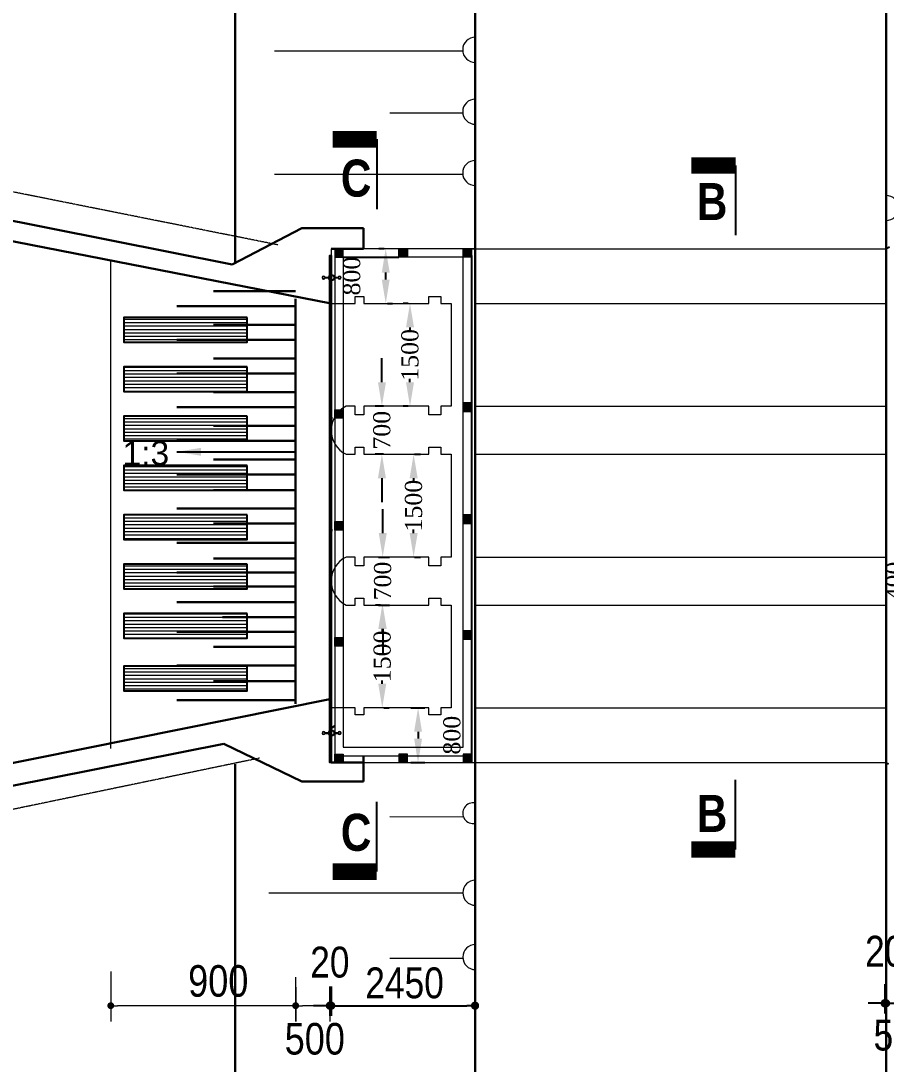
# Model space of a CAD drawing. Extents: x -119161 to 3778985, y -718511 to -30958.
# Drawn here: x 2619757 to 2632390, y -274941 to -259717 of the extents above; entities that cross this region are included whole.
import ezdxf

# ---------------------------------------------------------------- set-up
doc = ezdxf.new("R2010")
doc.units = 0
doc.header["$MEASUREMENT"] = 0
for name, pattern in [('DASHED', [0.75, 0.5, -0.25]), ('DASHED2', [9.525, 6.35, -3.175]), ('DASHEDX2', [38.1, 25.4, -12.7])]:
    doc.linetypes.add(name, pattern=pattern)
doc.layers.get('0').update_dxf_attribs({"linetype": 'CONTINUOUS'})
doc.layers.get('DEFPOINTS').update_dxf_attribs({"linetype": 'CONTINUOUS'})
for name, color, linetype, lineweight in [('Dim', 7, 'CONTINUOUS', 9), ('Dimension', 8, 'CONTINUOUS', 18), ('line2', 3, 'CONTINUOUS', 30), ('Railing', 8, 'CONTINUOUS', 0), ('Ralling', 5, 'CONTINUOUS', 18), ('slop', 8, 'CONTINUOUS', 9)]:
    doc.layers.add(name, color=color, linetype=linetype, lineweight=lineweight)
for name, color, linetype in [('DOTTED', 240, 'DASHED2'), ('LINE', 7, 'CONTINUOUS'), ('P1', 7, 'CONTINUOUS'), ('TEXT', 10, 'CONTINUOUS')]:
    doc.layers.add(name, color=color, linetype=linetype)
doc.styles.add('1-2', font='arial.ttf')
doc.styles.add('DIM', font='isocp3.shx')
doc.styles.add('dimText', font='ARIALN.TTF')
doc.styles.get("Standard").update_dxf_attribs({"font": 'times.ttf', "height": 250})
doc.styles.add('text', font='ARIALN.TTF', dxfattribs={"height": 1.6})
doc.dimstyles.new('3', dxfattribs={"dimtxt": 225, "dimasz": 350, "dimexe": 100, "dimexo": 25, "dimgap": 9, "dimtad": 0, "dimdec": 0, "dimzin": 0, "dimdsep": 46, "dimtxsty": 'Standard', "dimcen": 0, "dimclrt": 256, "dimadec": 0, "dimazin": 0, "dimtfac": 1, "dimtdec": 0, "dimtofl": 0, "dimtmove": 2, "dimatfit": 3, "dimfxl": 1, "dimtolj": 1, "dimtzin": 0, "dimarcsym": 0})
doc.dimstyles.new('dim_230', dxfattribs={"dimtxt": 460, "dimasz": 460, "dimexe": 230, "dimexo": 100, "dimgap": 100, "dimtad": 1, "dimdec": 0, "dimzin": 0, "dimdsep": 46, "dimtxsty": 'dimText', "dimcen": 0.09, "dimclrd": 256, "dimclre": 256, "dimclrt": 7, "dimadec": 0, "dimazin": 0, "dimtfac": 1, "dimtdec": 0, "dimtofl": 0, "dimtmove": 0, "dimatfit": 3, "dimfxl": 1, "dimtolj": 1, "dimtzin": 0, "dimlwd": -1, "dimlwe": -1, "dimarcsym": 0})
doc.dimstyles.new('dim_240', dxfattribs={"dimtxt": 480, "dimasz": 480, "dimexe": 300, "dimexo": 200, "dimgap": 200, "dimtad": 1, "dimdec": 0, "dimzin": 0, "dimdsep": 46, "dimtxsty": 'DIM', "dimcen": 350, "dimclrd": 5, "dimclre": 5, "dimclrt": 7, "dimadec": 0, "dimazin": 0, "dimtfac": 1, "dimtdec": 0, "dimtmove": 0, "dimatfit": 3, "dimfxl": 20, "dimtolj": 1, "dimtzin": 0, "dimarcsym": 0})
pattern_1 = [(7e-15, (2860667.72, 2093181.51), (1e-14, -50), [])]

# ---------------------------------------------------------------- blocks, each defined once
blk = doc.blocks.new('_Dot')
at = {"color": 0, "linetype": 'ByBlock', "lineweight": -2}
blk.add_line((-0.5, 0), (-1, 0), dxfattribs=at)
at = {"color": 0, "linetype": 'ByBlock', "const_width": 0.5}
blk.add_lwpolyline([(-0.25, 0, 1), (0.25, 0, 1)], format="xyb", close=True, dxfattribs=at)
blk = doc.blocks.new('*D1805')
at = {"layer": 'DEFPOINTS', "color": 0, "lineweight": -2}
for p in [(2632389, -273726), (2632889, -273726), (2632389, -274053)]:
    blk.add_point(p, dxfattribs=at)
at = {"layer": 'Dim', "color": 5, "lineweight": -2}
for p, q in [((2632389, -273826), (2632389, -274203)), ((2632889, -273826), (2632889, -274203)), ((2632769, -274053), (2632509, -274053))]:
    blk.add_line(p, q, dxfattribs=at)
at = {"layer": 'Dim', "color": 5, "lineweight": -2, "xscale": 120, "yscale": 120, "zscale": 120, "rotation": 180}
blk.add_blockref('_Dot', (2632389, -274053), dxfattribs=at)
at = {"layer": 'Dim', "color": 5, "lineweight": -2, "xscale": 120, "yscale": 120, "zscale": 120}
blk.add_blockref('_Dot', (2632889, -274053), dxfattribs=at)
at = {"layer": 'Dim', "color": 7, "insert": (2632636, -274520), "char_height": 450, "attachment_point": 5, "style": 'dimText'}
blk.add_mtext('\\A1;500', dxfattribs=at)
blk = doc.blocks.new('*D1806')
at = {"layer": 'DEFPOINTS', "color": 0, "lineweight": -2}
for p in [(2626388, -273401, 0), (2624288, -273717), (2626388, -274088)]:
    blk.add_point(p, dxfattribs=at)
at = {"layer": 'Dim', "color": 5, "lineweight": -2}
for p, q in [((2626388, -273501), (2626388, -274238)), ((2624288, -273817), (2624288, -274238)), ((2624408, -274088), (2626268, -274088))]:
    blk.add_line(p, q, dxfattribs=at)
at = {"layer": 'Dim', "color": 5, "lineweight": -2, "xscale": 120, "yscale": 120, "zscale": 120, "rotation": 180}
blk.add_blockref('_Dot', (2624288, -274088), dxfattribs=at)
at = {"layer": 'Dim', "color": 5, "lineweight": -2, "xscale": 120, "yscale": 120, "zscale": 120}
blk.add_blockref('_Dot', (2626388, -274088), dxfattribs=at)
at = {"layer": 'Dim', "color": 7, "insert": (2625359, -273758), "char_height": 450, "attachment_point": 5, "style": 'dimText'}
blk.add_mtext('\\A1;2450', dxfattribs=at)
blk = doc.blocks.new('*D1807')
at = {"layer": 'DEFPOINTS', "color": 0, "lineweight": -2}
for p in [(2632369, -273674), (2632389, -273674), (2632389, -274053)]:
    blk.add_point(p, dxfattribs=at)
at = {"layer": 'Dim', "color": 5, "lineweight": -2}
for p, q in [((2632369, -273774), (2632369, -274203)), ((2632389, -273774), (2632389, -274203)), ((2632249, -274053), (2632129, -274053)), ((2632369, -274053), (2632389, -274053)), ((2632509, -274053), (2632629, -274053))]:
    blk.add_line(p, q, dxfattribs=at)
at = {"layer": 'Dim', "color": 5, "lineweight": -2, "xscale": 120, "yscale": 120, "zscale": 120}
blk.add_blockref('_Dot', (2632369, -274053), dxfattribs=at)
at = {"layer": 'Dim', "color": 5, "lineweight": -2, "xscale": 120, "yscale": 120, "zscale": 120, "rotation": 180}
blk.add_blockref('_Dot', (2632389, -274053), dxfattribs=at)
at = {"layer": 'Dim', "color": 7, "insert": (2632369, -273297), "char_height": 450, "attachment_point": 5, "style": 'dimText'}
blk.add_mtext('\\A1;20', dxfattribs=at)
blk = doc.blocks.new('*D1808')
at = {"layer": 'DEFPOINTS', "color": 0, "lineweight": -2}
for p in [(2624268, -273709), (2624288, -273709), (2624288, -274088)]:
    blk.add_point(p, dxfattribs=at)
at = {"layer": 'Dim', "color": 5, "lineweight": -2}
for p, q in [((2624268, -273809), (2624268, -274238)), ((2624288, -273809), (2624288, -274238)), ((2624148, -274088), (2624028, -274088)), ((2624268, -274088), (2624288, -274088)), ((2624408, -274088), (2624528, -274088))]:
    blk.add_line(p, q, dxfattribs=at)
at = {"layer": 'Dim', "color": 5, "lineweight": -2, "xscale": 120, "yscale": 120, "zscale": 120}
blk.add_blockref('_Dot', (2624268, -274088), dxfattribs=at)
at = {"layer": 'Dim', "color": 5, "lineweight": -2, "xscale": 120, "yscale": 120, "zscale": 120, "rotation": 180}
blk.add_blockref('_Dot', (2624288, -274088), dxfattribs=at)
at = {"layer": 'Dim', "color": 7, "insert": (2624268, -273455), "char_height": 450, "attachment_point": 5, "style": 'dimText'}
blk.add_mtext('\\A1;20', dxfattribs=at)
blk = doc.blocks.new('*D1819')
at = {"layer": 'DEFPOINTS', "color": 0, "lineweight": -2, "ltscale": 500}
for p in [(2623769, -273570), (2624269, -273742), (2623769, -274088)]:
    blk.add_point(p, dxfattribs=at)
at = {"layer": 'Dim', "ltscale": 500}
for p, q in [((2623769, -273670), (2623769, -274318)), ((2624269, -273842), (2624269, -274318)), ((2624169, -274088), (2623869, -274088))]:
    blk.add_line(p, q, dxfattribs=at)
at = {"layer": 'Dim', "ltscale": 500, "xscale": 100, "yscale": 100, "zscale": 100, "rotation": 180}
blk.add_blockref('_Dot', (2623769, -274088), dxfattribs=at)
at = {"layer": 'Dim', "ltscale": 500, "xscale": 100, "yscale": 100, "zscale": 100}
blk.add_blockref('_Dot', (2624269, -274088), dxfattribs=at)
at = {"layer": 'Dim', "color": 7, "ltscale": 500, "insert": (2624048, -274574), "char_height": 460, "attachment_point": 5, "style": 'dimText'}
blk.add_mtext('\\A1;500', dxfattribs=at)
blk = doc.blocks.new('*D1820')
at = {"layer": 'DEFPOINTS', "color": 0, "lineweight": -2, "ltscale": 500}
for p in [(2621070, -273487, 0), (2623770, -273718, 0), (2621070, -274088)]:
    blk.add_point(p, dxfattribs=at)
at = {"layer": 'Dim', "ltscale": 500}
for p, q in [((2621070, -273587), (2621070, -274318)), ((2623770, -273818), (2623770, -274318)), ((2623670, -274088), (2621170, -274088))]:
    blk.add_line(p, q, dxfattribs=at)
at = {"layer": 'Dim', "ltscale": 500, "xscale": 100, "yscale": 100, "zscale": 100, "rotation": 180}
blk.add_blockref('_Dot', (2621070, -274088), dxfattribs=at)
at = {"layer": 'Dim', "ltscale": 500, "xscale": 100, "yscale": 100, "zscale": 100}
blk.add_blockref('_Dot', (2623770, -274088), dxfattribs=at)
at = {"layer": 'Dim', "color": 7, "ltscale": 500, "insert": (2622639, -273730), "char_height": 460, "attachment_point": 5, "style": 'dimText'}
blk.add_mtext('\\A1;900', dxfattribs=at)
blk = doc.blocks.new('sec')
at = {"layer": 'TEXT', "color": 5, "const_width": 200}
blk.add_lwpolyline([(0, 0), (0, 537)], dxfattribs=at)
at = {"layer": 'TEXT', "color": 5}
blk.add_lwpolyline([(0, 0), (-848, 0)], dxfattribs=at)
blk = doc.blocks.new('*D1859')
at = {"layer": 'DEFPOINTS', "color": 0, "linetype": 'ByBlock', "lineweight": -2}
for p in [(2625033, -268241, 0), (2625033, -268241), (2625033, -269741, 0)]:
    blk.add_point(p, dxfattribs=at)
at = {"layer": 'LINE', "color": 0, "linetype": 'ByBlock', "lineweight": -2}
for p, q in [((2625008, -268241), (2624933, -268241)), ((2625033, -268591), (2625033, -268641)), ((2625033, -269391), (2625033, -269341)), ((2625058, -269741), (2625133, -269741))]:
    blk.add_line(p, q, dxfattribs=at)
for points in [[(2624975, -268591), (2625092, -268591), (2625033, -268241)], [(2624975, -269391), (2625092, -269391), (2625033, -269741)]]:
    blk.add_solid(points, dxfattribs=at)
at = {"layer": 'LINE', "linetype": 'ByBlock', "lineweight": -2, "insert": (2625033, -268991), "char_height": 250, "attachment_point": 5, "rotation": 90}
blk.add_mtext('\\A1;1500', dxfattribs=at)
blk = doc.blocks.new('*D1862')
at = {"layer": 'DEFPOINTS', "color": 0, "linetype": 'ByBlock', "lineweight": -2}
for p in [(2624953, -267541, 0), (2625040, -267541), (2624953, -268241, 0)]:
    blk.add_point(p, dxfattribs=at)
at = {"layer": 'LINE', "color": 0, "linetype": 'ByBlock', "lineweight": -2}
for p, q in [((2625040, -267191), (2625040, -266841)), ((2624978, -267541), (2625140, -267541)), ((2624978, -268241), (2625140, -268241)), ((2625040, -268591), (2625040, -268941))]:
    blk.add_line(p, q, dxfattribs=at)
for points in [[(2624982, -267191), (2625099, -267191), (2625040, -267541)], [(2624982, -268591), (2625099, -268591), (2625040, -268241)]]:
    blk.add_solid(points, dxfattribs=at)
at = {"layer": 'LINE', "linetype": 'ByBlock', "lineweight": -2, "insert": (2625040, -267891), "char_height": 250, "attachment_point": 5, "rotation": 90}
blk.add_mtext('\\A1;700', dxfattribs=at)
blk = doc.blocks.new('*D1863')
at = {"layer": 'DEFPOINTS', "color": 0, "linetype": 'ByBlock', "lineweight": -2}
for p in [(2625028, -265341), (2625074, -265341, 0), (2625074, -266041, 0)]:
    blk.add_point(p, dxfattribs=at)
at = {"layer": 'LINE', "color": 0, "linetype": 'ByBlock', "lineweight": -2}
for p, q in [((2625028, -264991), (2625028, -264641)), ((2625049, -265341), (2624928, -265341)), ((2625049, -266041), (2624928, -266041)), ((2625028, -266391), (2625028, -266741))]:
    blk.add_line(p, q, dxfattribs=at)
for points in [[(2624970, -264991), (2625087, -264991), (2625028, -265341)], [(2624970, -266391), (2625087, -266391), (2625028, -266041)]]:
    blk.add_solid(points, dxfattribs=at)
at = {"layer": 'LINE', "linetype": 'ByBlock', "lineweight": -2, "insert": (2625028, -265691), "char_height": 250, "attachment_point": 5, "rotation": 90}
blk.add_mtext('\\A1;700', dxfattribs=at)
blk = doc.blocks.new('*D1864')
at = {"layer": 'DEFPOINTS', "color": 0, "linetype": 'ByBlock', "lineweight": -2}
for p in [(2625438, -263841, 0), (2625438, -263841), (2625438, -265341, 0)]:
    blk.add_point(p, dxfattribs=at)
at = {"layer": 'LINE', "color": 0, "linetype": 'ByBlock', "lineweight": -2}
for p, q in [((2625413, -263841), (2625338, -263841)), ((2625438, -264191), (2625438, -264241)), ((2625438, -264991), (2625438, -264941)), ((2625413, -265341), (2625338, -265341))]:
    blk.add_line(p, q, dxfattribs=at)
for points in [[(2625380, -264191), (2625497, -264191), (2625438, -263841)], [(2625380, -264991), (2625497, -264991), (2625438, -265341)]]:
    blk.add_solid(points, dxfattribs=at)
at = {"layer": 'LINE', "linetype": 'ByBlock', "lineweight": -2, "insert": (2625438, -264591), "char_height": 250, "attachment_point": 5, "rotation": 90}
blk.add_mtext('\\A1;1500', dxfattribs=at)
blk = doc.blocks.new('*D1865')
at = {"layer": 'DEFPOINTS', "color": 0, "linetype": 'ByBlock', "lineweight": -2}
for p in [(2625479, -266041, 0), (2625491, -266041), (2625479, -267541, 0)]:
    blk.add_point(p, dxfattribs=at)
at = {"layer": 'LINE', "color": 0, "linetype": 'ByBlock', "lineweight": -2}
for p, q in [((2625504, -266041), (2625591, -266041)), ((2625491, -266391), (2625491, -266441)), ((2625491, -267191), (2625491, -267141)), ((2625504, -267541), (2625591, -267541))]:
    blk.add_line(p, q, dxfattribs=at)
for points in [[(2625433, -266391), (2625550, -266391), (2625491, -266041)], [(2625433, -267191), (2625550, -267191), (2625491, -267541)]]:
    blk.add_solid(points, dxfattribs=at)
at = {"layer": 'LINE', "linetype": 'ByBlock', "lineweight": -2, "insert": (2625491, -266791), "char_height": 250, "attachment_point": 5, "rotation": 90}
blk.add_mtext('\\A1;1500', dxfattribs=at)
blk = doc.blocks.new('*D1866')
at = {"layer": 'DEFPOINTS', "color": 0, "linetype": 'ByBlock', "lineweight": -2}
for p in [(2625084, -263041, 0), (2625084, -263041), (2625084, -263841, 0)]:
    blk.add_point(p, dxfattribs=at)
at = {"layer": 'LINE', "color": 0, "linetype": 'ByBlock', "lineweight": -2}
for p, q in [((2625059, -263041), (2624984, -263041)), ((2625084, -263491), (2625084, -263391)), ((2625109, -263841), (2625184, -263841))]:
    blk.add_line(p, q, dxfattribs=at)
for points in [[(2625026, -263391), (2625142, -263391), (2625084, -263041)], [(2625026, -263491), (2625142, -263491), (2625084, -263841)]]:
    blk.add_solid(points, dxfattribs=at)
at = {"layer": 'LINE', "linetype": 'ByBlock', "lineweight": -2, "insert": (2624589, -263441), "char_height": 250, "attachment_point": 5, "rotation": 90}
blk.add_mtext('\\A1;800', dxfattribs=at)
blk = doc.blocks.new('*D1867')
at = {"layer": 'DEFPOINTS', "color": 0, "linetype": 'ByBlock', "lineweight": -2}
for p in [(2625424, -269741, 0), (2625424, -270541, 0), (2625556, -270541)]:
    blk.add_point(p, dxfattribs=at)
at = {"layer": 'LINE', "color": 0, "linetype": 'ByBlock', "lineweight": -2}
for p, q in [((2625449, -269741), (2625656, -269741)), ((2625556, -270091), (2625556, -270191)), ((2625449, -270541), (2625656, -270541))]:
    blk.add_line(p, q, dxfattribs=at)
for points in [[(2625498, -270091), (2625614, -270091), (2625556, -269741)], [(2625498, -270191), (2625614, -270191), (2625556, -270541)]]:
    blk.add_solid(points, dxfattribs=at)
at = {"layer": 'LINE', "linetype": 'ByBlock', "lineweight": -2, "insert": (2626051, -270141), "char_height": 250, "attachment_point": 5, "rotation": 90}
blk.add_mtext('\\A1;800', dxfattribs=at)
blk = doc.blocks.new('*D1869')
at = {"layer": 'DEFPOINTS', "color": 0, "linetype": 'ByBlock', "lineweight": -2}
for p in [(2632864, -267692), (2633130, -267692, 0), (2633130, -268091, 0)]:
    blk.add_point(p, dxfattribs=at)
at = {"layer": 'LINE', "color": 0, "linetype": 'ByBlock', "lineweight": -2}
for p, q in [((2632864, -267342), (2632864, -266992)), ((2633105, -267692), (2632764, -267692)), ((2633105, -268091), (2632764, -268091)), ((2632864, -268441), (2632864, -268791))]:
    blk.add_line(p, q, dxfattribs=at)
for points in [[(2632805, -267342), (2632922, -267342), (2632864, -267692)], [(2632805, -268441), (2632922, -268441), (2632864, -268091)]]:
    blk.add_solid(points, dxfattribs=at)
at = {"layer": 'LINE', "linetype": 'ByBlock', "lineweight": -2, "insert": (2632514, -267891), "char_height": 250, "attachment_point": 5, "rotation": 90}
blk.add_mtext('\\A1;400', dxfattribs=at)

msp = doc.modelspace()

# ---------------------------------------------------------------- hatches: boundary and pattern name
at = {"layer": 'Dimension', "lineweight": 5, "ltscale": 2}
h = msp.add_hatch(dxfattribs=at)
h.set_pattern_fill('ANSI31', color=14, scale=400, angle=135, style=0)
h.set_pattern_definition(pattern_1)
h.paths.add_polyline_path([(2621259.4, -264404.8), (2621259.4, -264044.8), (2623059.1, -264044.8), (2623059.1, -264404.8)])
h = msp.add_hatch(dxfattribs=at)
h.set_pattern_fill('ANSI31', color=14, scale=400, angle=135, style=0)
h.set_pattern_definition(pattern_1)
h.paths.add_polyline_path([(2621259.4, -265124.8), (2621259.4, -264764.8), (2623059.1, -264764.8), (2623059.1, -265124.8)])
h = msp.add_hatch(dxfattribs=at)
h.set_pattern_fill('ANSI31', color=14, scale=400, angle=135, style=0)
h.set_pattern_definition(pattern_1)
h.paths.add_polyline_path([(2621259.4, -265844.8), (2621259.4, -265484.8), (2623059.1, -265484.8), (2623059.1, -265844.8)])
h = msp.add_hatch(dxfattribs=at)
h.set_pattern_fill('ANSI31', color=14, scale=400, angle=135, style=0)
h.set_pattern_definition(pattern_1)
h.paths.add_polyline_path([(2621259.4, -266564.8), (2621259.4, -266204.8), (2623059.1, -266204.8), (2623059.1, -266564.8)])
h = msp.add_hatch(dxfattribs=at)
h.set_pattern_fill('ANSI31', color=14, scale=400, angle=135, style=0)
h.set_pattern_definition(pattern_1)
h.paths.add_polyline_path([(2621259.4, -267284.8), (2621259.4, -266924.8), (2623059.1, -266924.8), (2623059.1, -267284.8)])
h = msp.add_hatch(dxfattribs=at)
h.set_pattern_fill('ANSI31', color=14, scale=400, angle=135, style=0)
h.set_pattern_definition(pattern_1)
h.paths.add_polyline_path([(2621259.4, -268004.8), (2621259.4, -267644.8), (2623059.1, -267644.8), (2623059.1, -268004.8)])
h = msp.add_hatch(dxfattribs=at)
h.set_pattern_fill('ANSI31', color=14, scale=400, angle=135, style=0)
h.set_pattern_definition(pattern_1)
h.paths.add_polyline_path([(2621259.4, -268724.8), (2621259.4, -268364.8), (2623059.1, -268364.8), (2623059.1, -268724.8)])
h = msp.add_hatch(dxfattribs=at)
h.set_pattern_fill('ANSI31', color=14, scale=400, angle=135, style=0)
h.set_pattern_definition([(7e-15, (2766882.647, 894683.97), (9e-15, -50), [])])
h.paths.add_polyline_path([(2621259.4, -269494.4), (2621259.4, -269134.4), (2623059.1, -269134.4), (2623059.1, -269494.4)])
at = {"layer": 'slop'}
for points in [[(2624463.5, -263041.2), (2624338.5, -263041.2), (2624338.5, -263166.2), (2624463.5, -263166.2)], [(2625401, -263041.2), (2625276, -263041.2), (2625276, -263166.2), (2625401, -263166.2)], [(2626338.5, -263041.2), (2626213.5, -263041.2), (2626213.5, -263166.2), (2626338.5, -263166.2)], [(2626338.5, -265291.6), (2626213.5, -265291.6), (2626213.5, -265416.6), (2626338.5, -265416.6)], [(2624463.5, -265391.6), (2624338.5, -265391.6), (2624338.5, -265516.6), (2624463.5, -265516.6)], [(2624463.5, -267024.2), (2624338.5, -267024.2), (2624338.5, -267149.2), (2624463.5, -267149.2)], [(2626338.5, -266924.2), (2626213.5, -266924.2), (2626213.5, -267049.2), (2626338.5, -267049.2)], [(2626338.5, -268616.7), (2626213.5, -268616.7), (2626213.5, -268741.7), (2626338.5, -268741.7)], [(2624463.5, -268716.7), (2624338.5, -268716.7), (2624338.5, -268841.7), (2624463.5, -268841.7)], [(2624463.5, -270415.6), (2624338.5, -270415.6), (2624338.5, -270540.6), (2624463.5, -270540.6)], [(2625401, -270415.6), (2625276, -270415.6), (2625276, -270540.6), (2625401, -270540.6)], [(2626338.5, -270415.6), (2626213.5, -270415.6), (2626213.5, -270540.6), (2626338.5, -270540.6)]]:
    msp.add_hatch(color=15, dxfattribs=at).paths.add_polyline_path(points)

# ---------------------------------------------------------------- linework, layer by layer
at = {"lineweight": 18}
for p, q in [((2626388.5, -263041.2), (2624288.5, -263041.2)), ((2624288.5, -263041.2), (2624288.5, -263841.3)), ((2626388.5, -270541.1), (2626388.5, -263141.2)), ((2624638.5, -263841.3), (2624638.5, -263739.8)), ((2624638.5, -263739.8), (2624763.5, -263739.8)), ((2624763.5, -263739.8), (2624763.5, -263841.3)), ((2625713.5, -263841.3), (2625713.5, -263739.8)), ((2625713.5, -263739.8), (2625888.5, -263739.8)), ((2625888.5, -263739.8), (2625888.5, -263841.3)), ((2624288.5, -263841.3), (2624638.5, -263841.3)), ((2624763.5, -263841.3), (2625713.5, -263841.3)), ((2625888.5, -263841.3), (2626038.5, -263841.3)), ((2626038.5, -263841.3), (2626038.5, -265341.2)), ((2624638.5, -265341.2), (2624506.2, -265341.2)), ((2624638.5, -265468), (2624638.5, -265341.2)), ((2625713.5, -265341.2), (2624763.5, -265341.2)), ((2624763.5, -265341.2), (2624763.5, -265468)), ((2625713.5, -265467.2), (2625713.5, -265341.2)), ((2626038.5, -265341.2), (2625888.5, -265341.2)), ((2625888.5, -265341.2), (2625888.5, -265467.2)), ((2624763.5, -265468), (2624638.5, -265468)), ((2625888.5, -265467.2), (2625713.5, -265467.2)), ((2624638.8, -266041.2), (2624638.8, -265939.8)), ((2624638.8, -265939.8), (2624763.5, -265939.8)), ((2624763.5, -265939.8), (2624763.5, -266041.2)), ((2625713.5, -266041.2), (2625713.5, -265939.8)), ((2625713.5, -265939.8), (2625888.5, -265939.8)), ((2625888.5, -265939.8), (2625888.5, -266041.2)), ((2624505.5, -266041.2), (2624638.8, -266041.2)), ((2624763.5, -266041.2), (2625713.5, -266041.2)), ((2625888.5, -266041.2), (2626038.5, -266041.2)), ((2626038.5, -266041.2), (2626038.5, -267541.2)), ((2624638.5, -267541.2), (2624506.2, -267541.2)), ((2624638.5, -267668), (2624638.5, -267541.2)), ((2625713.5, -267541.2), (2624763.5, -267541.2)), ((2624763.5, -267541.2), (2624763.5, -267668)), ((2625713.5, -267667.2), (2625713.5, -267541.2)), ((2626038.5, -267541.2), (2625888.5, -267541.2)), ((2625888.5, -267541.2), (2625888.5, -267667.2)), ((2624763.5, -267668), (2624638.5, -267668)), ((2625888.5, -267667.2), (2625713.5, -267667.2)), ((2624505.5, -268241.2), (2624638.8, -268241.2)), ((2624638.8, -268241.2), (2624638.8, -268139.8)), ((2624638.8, -268139.8), (2624763.5, -268139.8)), ((2624763.5, -268139.8), (2624763.5, -268241.2)), ((2624763.5, -268241.2), (2625713.5, -268241.2)), ((2625713.5, -268241.2), (2625713.5, -268139.8)), ((2625713.5, -268139.8), (2625888.5, -268139.8)), ((2625888.5, -268139.8), (2625888.5, -268241.2)), ((2625888.5, -268241.2), (2626038.5, -268241.2)), ((2626038.5, -268241.2), (2626038.5, -269741.4)), ((2624288.5, -269741.3), (2624288.5, -270541.1)), ((2624638.5, -269741.3), (2624288.5, -269741.3)), ((2624638.5, -269841.3), (2624638.5, -269741.3)), ((2625713.5, -269741.3), (2624763.5, -269741.3)), ((2624763.5, -269741.3), (2624763.5, -269841.3)), ((2625713.5, -269841.3), (2625713.5, -269741.3)), ((2626038.5, -269741.4), (2625888.5, -269741.3)), ((2625888.5, -269741.3), (2625888.5, -269841.3)), ((2624763.5, -269841.3), (2624638.5, -269841.3)), ((2625888.5, -269841.3), (2625713.5, -269841.3)), ((2624288.5, -270541.1), (2626388.5, -270541.1))]:
    msp.add_line(p, q, dxfattribs=at)
at = {"color": 1}
msp.add_lwpolyline([(2624288.5, -270541.1), (2624268.5, -270541.1), (2624268.5, -263141.2), (2624288.5, -263141.2)], close=True, dxfattribs=at)
at = {"color": 7}
msp.add_lwpolyline([(2624288.5, -263141.2), (2624288.5, -270541.1)], dxfattribs=at)
at = {"color": 3}
msp.add_lwpolyline([(2624268.5, -263966.3), (2624268.3, -269741.3)], dxfattribs=at)
at = {"lineweight": 18}
for centre in [(2624679.1, -265691.4), (2624679.1, -267891.4)]:
    msp.add_arc(centre, 390.5, 116.27784, 243.61621, dxfattribs=at)
at = {"layer": 'Dim', "ltscale": 500}
msp.add_lwpolyline([(2624338.5, -270440.6), (2626338.5, -270440.6), (2626338.5, -263041.2), (2624338.5, -263041.2)], close=True, dxfattribs=at)
msp.add_lwpolyline([(2624463.5, -263166.2), (2624463.5, -270315.6), (2626213.5, -270315.6), (2626213.5, -263166.2), (2625276, -263166.2)], dxfattribs=at)
at = {"layer": 'Dim', "lineweight": 18, "ltscale": 500, "elevation": 0}
for points in [[(2624201.1, -263459.1), (2624250.7, -263459.2)], [(2624201.1, -263459.2), (2624250.7, -263459.2)], [(2624201.1, -263468.9), (2624250.7, -263469)], [(2624201.1, -263469), (2624250.7, -263469)], [(2624337.8, -263459.2), (2624387.9, -263459.2)], [(2624337.8, -263459.2), (2624387.9, -263459.2)], [(2624337.8, -263469), (2624387.9, -263469)], [(2624337.8, -263469), (2624387.9, -263469)], [(2624201.1, -270103.9), (2624250.7, -270103.8)], [(2624201.1, -270103.9), (2624250.7, -270103.8)], [(2624201.1, -270103.9), (2624250.7, -270103.9)], [(2624201.1, -270103.9), (2624250.7, -270103.9)], [(2624201.1, -270113.7), (2624250.7, -270113.6)], [(2624201.1, -270113.7), (2624250.7, -270113.6)], [(2624201.1, -270113.7), (2624250.7, -270113.7)], [(2624201.1, -270113.7), (2624250.7, -270113.7)], [(2624337.8, -270103.8), (2624387.9, -270103.8)], [(2624337.8, -270103.8), (2624387.9, -270103.8)], [(2624337.8, -270103.9), (2624387.9, -270103.9)], [(2624337.8, -270103.9), (2624387.9, -270103.9)], [(2624337.8, -270113.6), (2624387.9, -270113.6)], [(2624337.8, -270113.6), (2624387.9, -270113.6)], [(2624337.8, -270113.7), (2624387.9, -270113.7)], [(2624337.8, -270113.7), (2624387.9, -270113.7)]]:
    msp.add_lwpolyline(points, dxfattribs=at)
at = {"layer": 'Dim', "lineweight": 18, "ltscale": 500}
for centre, radius in [((2624179.2, -263464.1, 0), 17.1), ((2624179.2, -263464, 0), 17.1), ((2624179.2, -263464.1, 0), 17.1), ((2624294.1, -263464.1, 0), 43.7), ((2624294.1, -263464.1, 0), 43.7), ((2624294.1, -263464.1, 0), 33.9), ((2624294.1, -263464.1, 0), 33.9), ((2624409.2, -263464.1, 0), 17.1), ((2624294.1, -270108.8, 0), 43.7), ((2624294.1, -270108.7, 0), 43.7), ((2624294.1, -270108.8, 0), 43.7), ((2624294.1, -270108.7, 0), 43.7), ((2624294.1, -270108.8, 0), 33.9), ((2624294.1, -270108.7, 0), 33.9), ((2624294.1, -270108.8, 0), 33.9), ((2624294.1, -270108.7, 0), 33.9), ((2624179.2, -270108.8, 0), 17.1), ((2624179.2, -270108.8, 0), 17.1), ((2624179.2, -270108.8, 0), 17.1), ((2624179.2, -270108.8, 0), 17.1), ((2624409.2, -270108.7, 0), 17.1)]:
    msp.add_circle(centre, radius, dxfattribs=at)
for centre, start, end in [((2624179.2, -263464.1, 0), 12.86098, 347.13902), ((2624179.2, -263464, 0), 12.86098, 347.13902), ((2624179.2, -263464.1, 0), 12.86098, 347.13902), ((2624409.4, -263464.1, 0), 192.86098, 167.13902), ((2624409.4, -263464.1, 0), 192.86098, 167.13902), ((2624179.2, -270108.8, 0), 12.86098, 347.13902), ((2624179.2, -270108.8, 0), 12.86098, 347.13902), ((2624179.2, -270108.8, 0), 12.86098, 347.13902), ((2624179.2, -270108.8, 0), 12.86098, 347.13902), ((2624409.4, -270108.8, 0), 192.86098, 167.13902), ((2624409.4, -270108.7, 0), 192.86098, 167.13902), ((2624409.4, -270108.8, 0), 192.86098, 167.13902), ((2624409.4, -270108.7, 0), 192.86098, 167.13902)]:
    msp.add_arc(centre, 22, start, end, dxfattribs=at)
at = {"layer": 'Dimension', "color": 0, "lineweight": 30, "ltscale": 2}
for p, q in [((2622886.1, -245246.6, 0), (2622886.1, -263235.6)), ((2623858.3, -262741.2, 0), (2622840.1, -263271.3, 0)), ((2624758.3, -262741.2, 0), (2623858.3, -262741.2, 0)), ((2624758.3, -263041.2, 0), (2624758.3, -262741.2, 0)), ((2624288.3, -263041.2, 0), (2624758.3, -263041.2, 0)), ((2623768.5, -263774), (2623768.5, -269684.3)), ((2624288.3, -269741.2, 0), (2624288.3, -270541, 0)), ((2623858.3, -270817.2, 0), (2622718.5, -270269, 0)), ((2624758.3, -270441, 0), (2624758.3, -270817.2, 0)), ((2624288.3, -270541, 0), (2624758.3, -270541, 0)), ((2624758.3, -270817.2, 0), (2623858.3, -270817.2, 0))]:
    msp.add_line(p, q, dxfattribs=at)
at = {"layer": 'Dimension', "color": 5, "lineweight": 13, "ltscale": 2}
for p, q in [((2626208.8, -260161), (2623461, -260161)), ((2626208.8, -261064.7), (2625145.7, -261064.7)), ((2626208.8, -261958.7), (2623461, -261958.7)), ((2626209.9, -271335.2), (2625143.8, -271334)), ((2626208.6, -272447.7), (2623378.4, -272447.7)), ((2626209.9, -273401.2), (2625143.8, -273400))]:
    msp.add_line(p, q, dxfattribs=at)
at = {"layer": 'Dimension', "color": 0, "lineweight": 13, "ltscale": 2}
msp.add_line((2621068.5, -270335.3), (2621068.5, -263213.2), dxfattribs=at)
at = {"layer": 'Dimension', "color": 0, "lineweight": 30, "ltscale": 2, "elevation": 0}
for points in [[(2624288.3, -263841.2), (2609884.2, -261031.6), (2609884.2, -248618)], [(2624288.3, -263841.2), (2609884.2, -261031.6), (2609884.2, -248618)], [(2622840.1, -263271.3), (2610332.9, -260788.2), (2610184.2, -260618.6), (2610184.2, -248618.4)], [(2624268.3, -269617.3), (2609884.2, -272511.5), (2609884.2, -284945.5)], [(2624334, -270010), (2624268.5, -270048.6)], [(2622718.5, -270269), (2610184.2, -272751.6), (2610184.2, -284945.5)]]:
    msp.add_lwpolyline(points, dxfattribs=at)
at = {"layer": 'Dimension', "color": 0, "lineweight": 30, "ltscale": 2}
msp.add_lwpolyline([(2622886.1, -270562.6), (2622886.1, -288305.6)], dxfattribs=at)
at = {"layer": 'Dimension', "color": 5, "lineweight": 13, "ltscale": 2}
for centre, radius, start, end in [((2626390.7, -260138.7), 183.3, 90, 270), ((2626390.7, -261042.3), 183.3, 90, 270), ((2626390.7, -261936.4), 183.3, 90, 270), ((2632388.1, -262447.2), 183.3, 270, 90), ((2626360.9, -271278.9), 152.4, 78.32441, 281.67559), ((2626391.8, -272440.1), 183.3, 90, 270), ((2626391.8, -273378.8), 183.3, 90, 270)]:
    msp.add_arc(centre, radius, start, end, dxfattribs=at)
at = {"layer": 'DOTTED', "color": 4, "linetype": 'DASHEDX2', "lineweight": 20, "ltscale": 0.1, "elevation": 0}
for points in [[(2623513.8, -262986.7), (2610757.9, -260437.7), (2610584.2, -260129.1), (2610584.2, -248618.4)], [(2623242.9, -270475.2), (2610584.2, -273105.4), (2610584.2, -276936.2), (2610584.2, -284945.5)]]:
    msp.add_lwpolyline(points, dxfattribs=at)
at = {"layer": 'LINE', "color": 0, "linetype": 'DASHED', "ltscale": 450}
for p, q in [((2632749.4, -262891.5), (2632389.1, -263041.2)), ((2632737.3, -270691.2), (2632388.1, -270549.3))]:
    msp.add_line(p, q, dxfattribs=at)
at = {"layer": 'LINE', "ltscale": 0.5}
msp.add_line((2624463.5, -263166.2), (2625276, -263166.2), dxfattribs=at)
at = {"layer": 'LINE', "lineweight": 18}
for p, q in [((2624638.5, -263841.3), (2624638.5, -263739.8)), ((2624638.8, -266041.2), (2624638.8, -265939.8)), ((2624638.8, -265939.8), (2624763.5, -265939.8)), ((2624763.5, -265939.8), (2624763.5, -266041.2)), ((2625713.5, -266041.2), (2625713.5, -265939.8)), ((2625713.5, -265939.8), (2625888.5, -265939.8)), ((2625888.5, -265939.8), (2625888.5, -266041.2)), ((2624638.8, -268241.2), (2624638.8, -268139.8)), ((2624638.8, -268139.8), (2624763.5, -268139.8)), ((2624763.5, -268139.8), (2624763.5, -268241.2)), ((2625713.5, -268241.2), (2625713.5, -268139.8)), ((2625713.5, -268139.8), (2625888.5, -268139.8)), ((2625888.5, -268139.8), (2625888.5, -268241.2))]:
    msp.add_line(p, q, dxfattribs=at)
at = {"layer": 'LINE', "color": 8, "linetype": 'DASHED', "lineweight": 18, "ltscale": 600000}
for p, q in [((2626388.5, -265341.2), (2632388.1, -265341.2)), ((2626388.5, -266041.2), (2632386.1, -266041.2)), ((2626388.5, -267541.2), (2632386.1, -267541.2)), ((2626388.5, -268241.2), (2632388.1, -268241.2))]:
    msp.add_line(p, q, dxfattribs=at)
for points in [[(2626388.5, -263841.3), (2632388.1, -263841.2)], [(2626388.5, -269741.1), (2632388.1, -269741.2)]]:
    msp.add_lwpolyline(points, dxfattribs=at)
at = {"layer": 'LINE'}
for points in [[(2623059.1, -264044.8), (2621259.4, -264044.8), (2621259.4, -264404.8), (2623059.1, -264404.8)], [(2623059.1, -264764.8), (2621259.4, -264764.8), (2621259.4, -265124.8), (2623059.1, -265124.8)], [(2623059.1, -265484.8), (2621259.4, -265484.8), (2621259.4, -265844.8), (2623059.1, -265844.8)], [(2623059.1, -266204.8), (2621259.4, -266204.8), (2621259.4, -266564.8), (2623059.1, -266564.8)], [(2623059.1, -266924.8), (2621259.4, -266924.8), (2621259.4, -267284.8), (2623059.1, -267284.8)], [(2623059.1, -267644.8), (2621259.4, -267644.8), (2621259.4, -268004.8), (2623059.1, -268004.8)], [(2623059.1, -268364.8), (2621259.4, -268364.8), (2621259.4, -268724.8), (2623059.1, -268724.8)], [(2623059.1, -269134.4), (2621259.4, -269134.4), (2621259.4, -269494.4), (2623059.1, -269494.4)]]:
    msp.add_lwpolyline(points, close=True, dxfattribs=at)
at = {"layer": 'line2', "color": 3}
for points in [[(2626392.1, -245246.6), (2626387.7, -288305.6)], [(2632389.1, -245246.6), (2632389.1, -288305.6)]]:
    msp.add_lwpolyline(points, dxfattribs=at)
at = {"layer": 'line2', "color": 14}
for points in [[(2623768.5, -263663), (2622569, -263663)], [(2623768.5, -263663), (2623245.5, -263663)], [(2623768.5, -263879.4), (2622034.7, -263879.4)], [(2623768.5, -264154.1), (2622569, -264154.1)], [(2623768.5, -264154.1), (2623245.5, -264154.1)], [(2623768.5, -264370.5), (2622034.7, -264370.5)], [(2623768.5, -264645.1), (2622569, -264645.1)], [(2623768.5, -264645.1), (2623245.5, -264645.1)], [(2623768.5, -264861.5), (2622034.7, -264861.5)], [(2623768.5, -265136.2), (2622569, -265136.2)], [(2623768.5, -265136.2), (2623245.5, -265136.2)], [(2623768.5, -265352.6), (2622034.7, -265352.6)], [(2623768.5, -265627.2), (2622569, -265627.2)], [(2623768.5, -265627.2), (2623245.5, -265627.2)], [(2623768.5, -265843.6), (2622034.7, -265843.6)], [(2623768.5, -266118.3), (2622569, -266118.3)], [(2623768.5, -266118.3), (2623245.5, -266118.3)], [(2623768.5, -266334.7), (2622034.7, -266334.7)], [(2623768.5, -266563.8), (2622569, -266563.8)], [(2623768.5, -266833.7), (2622034.7, -266833.7)], [(2623768.5, -266833.7), (2622569, -266833.7)], [(2623768.5, -267050.1), (2622569, -267050.1)], [(2623768.5, -267334.5), (2622034.7, -267334.5)], [(2623768.5, -267334.5), (2622581.7, -267334.5)], [(2623768.5, -267564), (2622569, -267564)], [(2623768.5, -267767.3), (2622034.7, -267767.3)], [(2622766.4, -267767.3), (2623768.5, -267767.3)], [(2623768.5, -267970.7), (2622569, -267970.7)], [(2623768.5, -268200.2), (2622034.7, -268200.2)], [(2623768.5, -268200.2), (2622311.3, -268200.2)], [(2623768.5, -268416.6), (2622700, -268416.6)], [(2623768.5, -268633), (2622034.7, -268633)], [(2623768.5, -268633), (2622569, -268633)], [(2623768.5, -268849.4), (2622569, -268849.4)], [(2623768.5, -268849.4), (2623768.5, -268849.4)], [(2623768.5, -269124), (2622034.7, -269124)], [(2623768.5, -269124), (2622126.2, -269124)], [(2623768.5, -269351), (2622569, -269351)], [(2623768.5, -269627.7), (2622034.7, -269627.7)], [(2623768.5, -269627.7), (2622569, -269627.7)]]:
    msp.add_lwpolyline(points, dxfattribs=at)
at = {"layer": 'line2', "color": 3, "elevation": 0}
for points in [[(2624308.1, -265516.6), (2624288.1, -265516.6)], [(2624308.1, -267149.2), (2624288.1, -267149.2)]]:
    msp.add_lwpolyline(points, dxfattribs=at)
at = {"layer": 'line2', "color": 15}
msp.add_lwpolyline([(2623768.5, -267767.3), (2623267.5, -267767.3)], dxfattribs=at)
at = {"layer": 'P1', "color": 8, "linetype": 'DASHED', "ltscale": 800000}
msp.add_line((2626338.5, -263141.2), (2626338.5, -270539.6), dxfattribs=at)
at = {"layer": 'Railing', "ltscale": 500}
for points in [[(2624338.5, -263166.2), (2624463.5, -263166.2), (2624463.5, -263041.2), (2624338.5, -263041.2)], [(2625401, -263166.2), (2625276, -263166.2), (2625276, -263041.2), (2625401, -263041.2)], [(2626338.5, -263166.2), (2626213.5, -263166.2), (2626213.5, -263041.2), (2626338.5, -263041.2)], [(2626338.5, -265291.6), (2626213.5, -265291.6), (2626213.5, -265416.6), (2626338.5, -265416.6)], [(2624338.5, -265391.6), (2624463.5, -265391.6), (2624463.5, -265516.6), (2624338.5, -265516.6)], [(2624338.5, -267024.2), (2624463.5, -267024.2), (2624463.5, -267149.2), (2624338.5, -267149.2)], [(2626338.5, -266924.2), (2626213.5, -266924.2), (2626213.5, -267049.2), (2626338.5, -267049.2)], [(2626338.5, -268616.7), (2626213.5, -268616.7), (2626213.5, -268741.7), (2626338.5, -268741.7)], [(2624338.5, -268716.7), (2624463.5, -268716.7), (2624463.5, -268841.7), (2624338.5, -268841.7)], [(2624338.5, -270415.6), (2624463.5, -270415.6), (2624463.5, -270540.6), (2624338.5, -270540.6)], [(2625401, -270415.6), (2625276, -270415.6), (2625276, -270540.6), (2625401, -270540.6)], [(2626338.5, -270415.6), (2626213.5, -270415.6), (2626213.5, -270540.6), (2626338.5, -270540.6)]]:
    msp.add_lwpolyline(points, close=True, dxfattribs=at)
at = {"layer": 'Ralling', "color": 7, "lineweight": 18, "ltscale": 150}
for p, q in [((2626237.9, -263041.2), (2632389.1, -263041.2)), ((2626237.9, -270541.2), (2632389.1, -270541.2))]:
    msp.add_line(p, q, dxfattribs=at)

# ---------------------------------------------------------------- block references
at = {"layer": 'slop', "yscale": 1.200000000186265, "zscale": 1.199999999999818, "rotation": 90}
for p, xscale in [((2624951.8, -261445, 0), 1.200000000186265), ((2630191.4, -261825.7, 0), 1.200000000186265), ((2630188.4, -271808.9, 0), -1.200000000186265), ((2624951.8, -272132.1, 0), -1.200000000186265)]:
    msp.add_blockref('sec', p, dxfattribs=dict(at, xscale=xscale))

# ---------------------------------------------------------------- texts
at = {"layer": 'Dimension', "color": 0, "lineweight": 13, "ltscale": 2, "insert": (2621582, -266026.9), "char_height": 350, "width": 976.664, "attachment_point": 5, "style": '1-2'}
msp.add_mtext('1:3', dxfattribs=at)
at = {"layer": 'TEXT', "color": 7, "char_height": 540, "width": 440.719, "style": 'text'}
for s, insert, attachment_point in [('{\\fArial Narrow|b1|i0|c0|p34;C}', (2624428.3, -261741.5, 0), 1), ('{\\fArial Narrow|b1|i0|c0|p34;B}', (2629624.9, -262083.7, 0), 1), ('{\\fArial Narrow|b1|i0|c0|p34;B}', (2629624.9, -271552.5, 0), 7), ('{\\fArial Narrow|b1|i0|c0|p34;C}', (2624428.3, -271835.7, 0), 7)]:
    msp.add_mtext(s, dxfattribs=dict(at, insert=insert, attachment_point=attachment_point))

# ---------------------------------------------------------------- dimensions: what is measured, and where the dimension line sits
at = {"layer": 'Dim'}
for base, p1, p2, picture, middle in [((2632389, -274052.8), (2632369.1, -273674.4), (2632389, -273674.4), '*D1807', (2632369.1, -273297)), ((2624287.8, -274087.6, 0), (2624267.8, -273709.3, 0), (2624287.8, -273709.3, 0), '*D1808', (2624267.8, -273454.8, 0))]:
    dim = msp.add_linear_dim(base=base, p1=p1, p2=p2, dimstyle='dim_240', override={"dimtxt": 450, "dimasz": 120, "dimexe": 150, "dimexo": 100, "dimgap": 100, "dimtxsty": 'dimText', "dimblk1": 'Dot', "dimblk2": 'Dot', "dimsah": 1, "dimtmove": 2}, dxfattribs=at)
    dim.commit()
    dim.dimension.update_dxf_attribs({"geometry": picture, "text_midpoint": middle, "dimtype": 160})
at = {"layer": 'Dim', "ltscale": 500}
dim = msp.add_linear_dim(base=(2621070.1, -274087.6, 0), p1=(2623770.4, -273718.4), p2=(2621070.1, -273486.7), text='900', dimstyle='dim_230', override={"dimasz": 100, "dimblk1": 'Dot', "dimblk2": 'Dot', "dimsah": 1, "dimtmove": 2}, dxfattribs=at)
dim.commit()
dim.dimension.update_dxf_attribs({"geometry": '*D1820', "text_midpoint": (2622638.6, -273730.5, 0), "dimtype": 160})
at = {"layer": 'Dim'}
dim = msp.add_linear_dim(base=(2626387.5, -274087.6, 0), p1=(2624287.8, -273717.3, 0), p2=(2626387.5, -273401.4), angle=180, text='2450', dimstyle='dim_240', override={"dimtxt": 450, "dimasz": 120, "dimexe": 150, "dimexo": 100, "dimgap": 100, "dimtxsty": 'dimText', "dimblk1": 'Dot', "dimblk2": 'Dot', "dimsah": 1, "dimtmove": 1}, dxfattribs=at)
dim.commit()
dim.dimension.update_dxf_attribs({"geometry": '*D1806', "text_midpoint": (2625358.6, -274087.6, 0), "dimtype": 160})
at = {"layer": 'Dim', "ltscale": 500}
dim = msp.add_linear_dim(base=(2623768.5, -274087.6), p1=(2624268.5, -273741.6), p2=(2623768.5, -273570.3), angle=180, dimstyle='dim_230', override={"dimasz": 100, "dimblk1": 'Dot', "dimblk2": 'Dot', "dimsah": 1, "dimtmove": 2}, dxfattribs=at)
dim.commit()
dim.dimension.update_dxf_attribs({"geometry": '*D1819', "text_midpoint": (2624048.4, -274573.6), "dimtype": 160})
at = {"layer": 'Dim'}
dim = msp.add_linear_dim(base=(2632389.1, -274052.8), p1=(2632889.1, -273725.9), p2=(2632389.1, -273725.9), angle=180, dimstyle='dim_240', override={"dimtxt": 450, "dimasz": 120, "dimexe": 150, "dimexo": 100, "dimgap": 100, "dimtxsty": 'dimText', "dimblk1": 'Dot', "dimblk2": 'Dot', "dimsah": 1, "dimtmove": 2}, dxfattribs=at)
dim.commit()
dim.dimension.update_dxf_attribs({"geometry": '*D1805', "text_midpoint": (2632636.2, -274519.9), "dimtype": 160})
at = {"layer": 'LINE', "color": 0, "linetype": 'ByBlock', "lineweight": -2}
for base, p1, p2, picture, middle in [((2625084, -263041.2, 0), (2625084, -263841.3), (2625084, -263041.2), '*D1866', (2624589, -263441.2, 0)), ((2625438.3, -263841.3, 0), (2625438.3, -265341.2), (2625438.3, -263841.3), '*D1864', (2625438.3, -264591.2, 0)), ((2625028.5, -265341.2, 0), (2625074.4, -266041.2), (2625074.4, -265341.2), '*D1863', (2625028.5, -265691.2, 0)), ((2625491.4, -266041.2, 0), (2625478.5, -267541.2), (2625478.5, -266041.2), '*D1865', (2625491.4, -266791.2, 0)), ((2625040.3, -267541.2, 0), (2624953.3, -268241.2), (2624953.3, -267541.2), '*D1862', (2625040.3, -267891.2, 0)), ((2632863.8, -267691.6, 0), (2633130, -268091.2), (2633130, -267691.6), '*D1869', (2632513.8, -267891.4, 0)), ((2625033.4, -268241.2, 0), (2625033.4, -269741.3), (2625033.4, -268241.2), '*D1859', (2625033.4, -268991.3, 0)), ((2625555.9, -270541.1, 0), (2625424.3, -269741.3), (2625424.3, -270541.1), '*D1867', (2626050.9, -270141.2, 0))]:
    dim = msp.add_linear_dim(base=base, p1=p1, p2=p2, angle=90, dimstyle='3', dxfattribs=at)
    dim.commit()
    dim.dimension.update_dxf_attribs({"geometry": picture, "text_midpoint": middle})

# ---------------------------------------------------------------- leaders
at = {"layer": 'LINE', "ltscale": 0.5}
msp.add_leader([(2622034.7, -266005.4), (2623768.5, -266005.4)], dimstyle='3', override={"dimgap": 9, "dimtad": 0, "dimfxl": 700}, dxfattribs=at)

doc.saveas('drawing.dxf')
